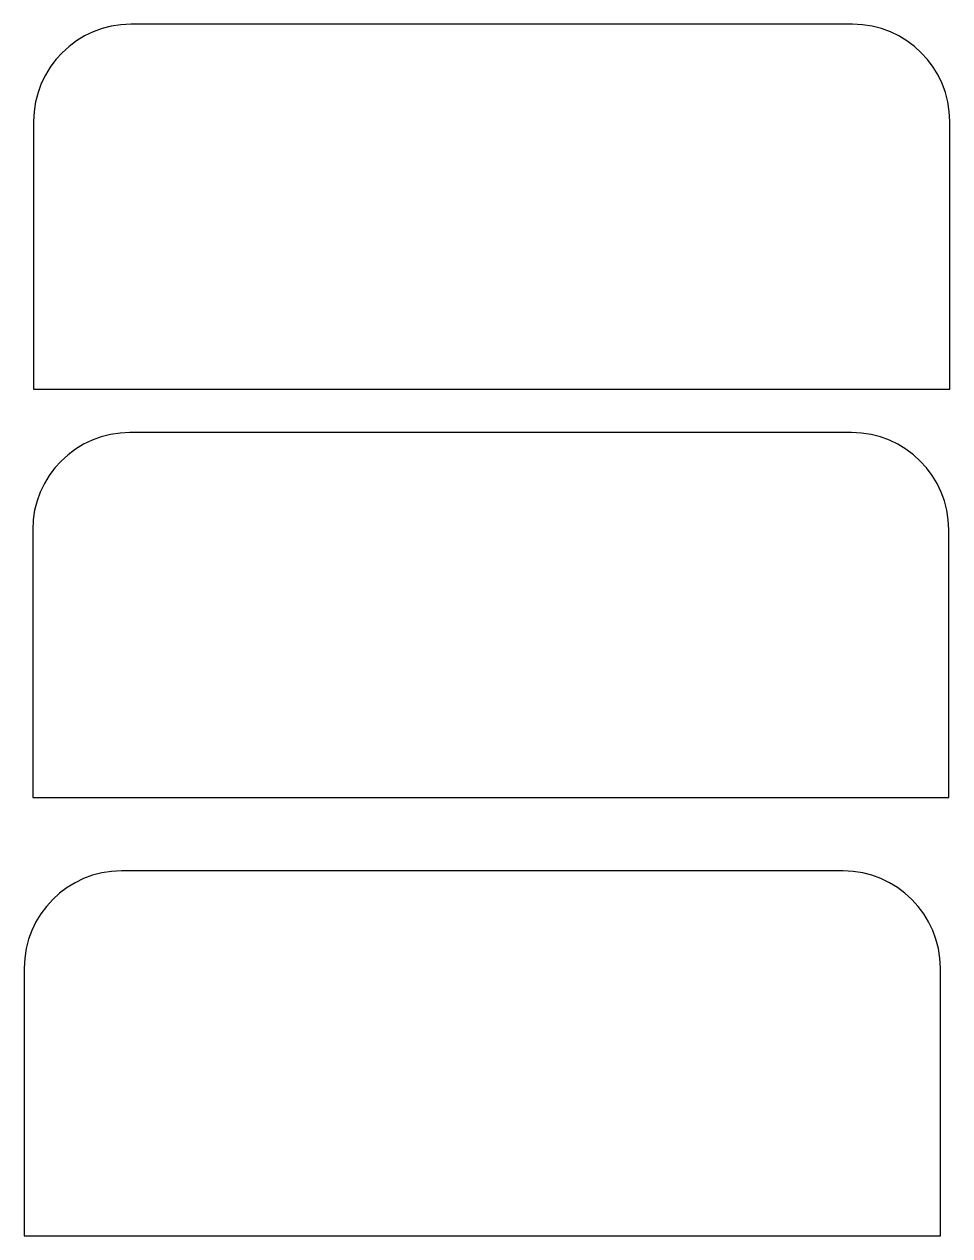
# Model space of a CAD drawing. Extents: x 29 to 353, y 402 to 825.
import ezdxf

# ---------------------------------------------------------------- set-up
doc = ezdxf.new("R2010")
doc.units = 0
doc.layers.get('0').update_dxf_attribs({"linetype": 'CONTINUOUS'})

msp = doc.modelspace()

# ---------------------------------------------------------------- linework, layer by layer
at = {"color": 7}
for points in [[(318.983093, 825.275366), (66.699698, 825.275366)], [(32.68396, 791.259658), (32.68396, 697.716378), (352.998831, 697.716378), (352.998831, 791.259658)], [(318.647063, 682.49829), (66.363667, 682.49829)], [(32.347929, 648.482582), (32.347929, 554.939301), (352.662801, 554.939301), (352.662801, 648.482582)], [(315.689994, 529.2338), (63.406598, 529.2338)], [(29.390861, 495.218092), (29.390861, 401.674811), (349.705732, 401.674811), (349.705732, 495.218092)]]:
    msp.add_lwpolyline(points, dxfattribs=at)
for points in [[(66.699698, 825.275366), (47.913337, 825.275365), (32.683977, 810.046019), (32.68396, 791.259658)], [(352.998831, 791.259658), (352.998814, 810.046019), (337.769454, 825.275365), (318.983093, 825.275366)], [(66.363667, 682.49829), (47.577305, 682.498289), (32.347946, 667.268943), (32.347929, 648.482582)], [(352.662801, 648.482582), (352.662784, 667.268943), (337.433425, 682.498289), (318.647063, 682.49829)], [(63.406598, 529.2338), (44.620237, 529.2338), (29.390877, 514.004454), (29.390861, 495.218092)], [(349.705732, 495.218092), (349.705715, 514.004454), (334.476355, 529.2338), (315.689994, 529.2338)]]:
    msp.add_open_spline(points, degree=3, dxfattribs=at)

doc.saveas('drawing.dxf')
